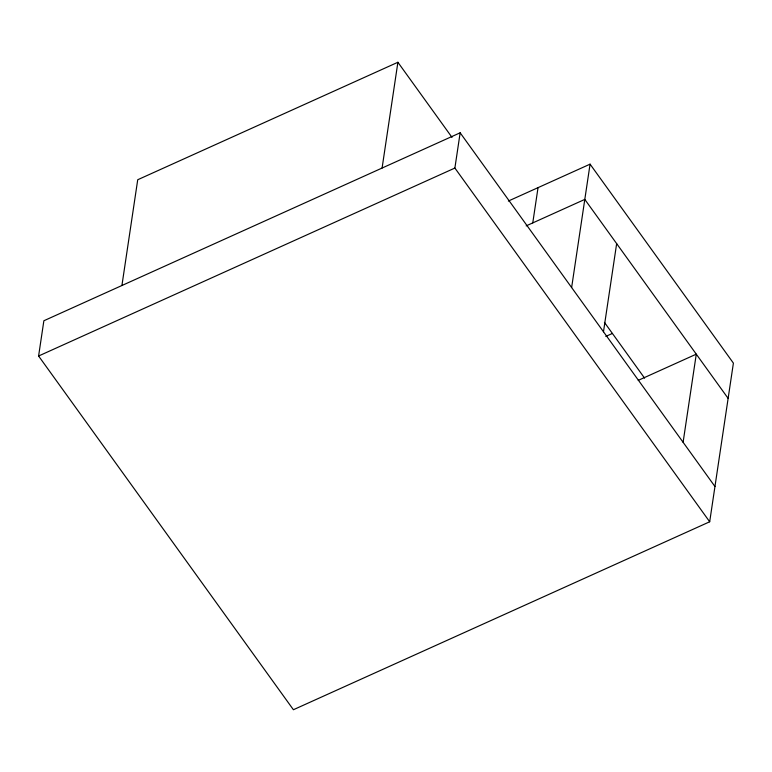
<?xml version="1.0" encoding="UTF-8"?>
<svg xmlns="http://www.w3.org/2000/svg" width="772" height="772" viewBox="0 0 772 772"><rect width="100%" height="100%" fill="white"/><g stroke="black" fill="none" stroke-linecap="round" stroke-linejoin="round"><path stroke-width="1.16" d="M508.352 201.048L590.069 164.156L733.4 363.12L709.69 521.776L293.408 709.729L38.6 356.008L43.869 320.756L460.151 132.794L714.959 486.514M121.918 285.515L137.725 179.741L397.898 62.271L452.006 137.368M382.092 168.035L397.898 62.271M709.69 521.776L454.882 168.055L460.151 132.794M532.767 222.905L538.036 187.644M571.627 287.551L590.069 164.156M603.482 331.767L616.654 243.624M683.104 442.298L696.276 354.165L638.222 380.374M38.6 356.008L454.882 168.055M526.166 225.887L584.8 199.408L728.131 398.381M605.798 336.418L612.389 333.446M604.428 322.387L644.591 378.145"/></g></svg>
